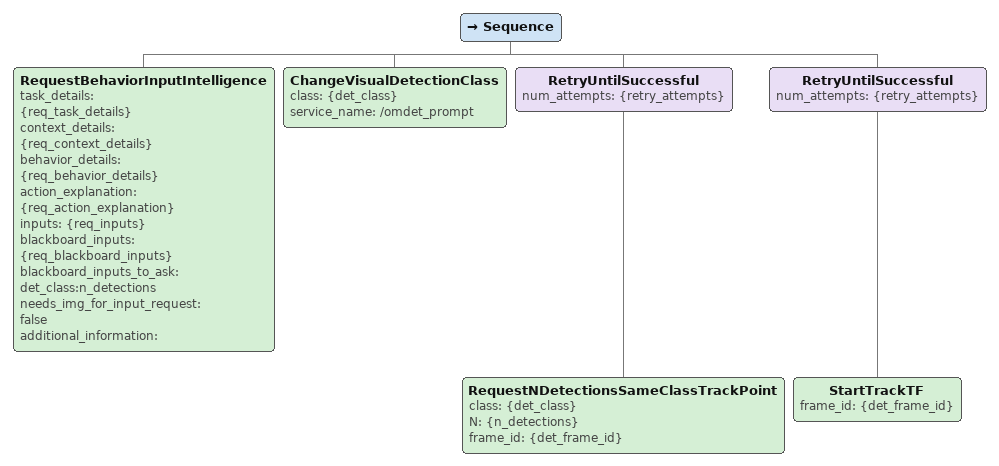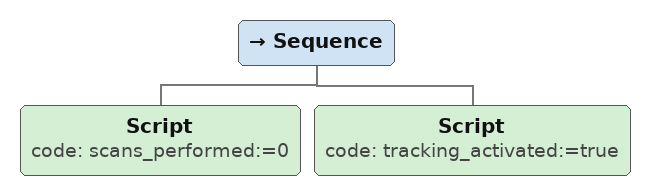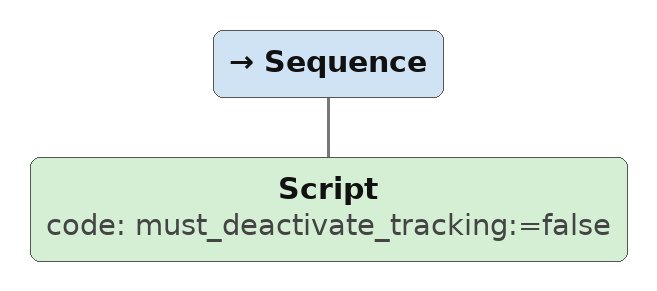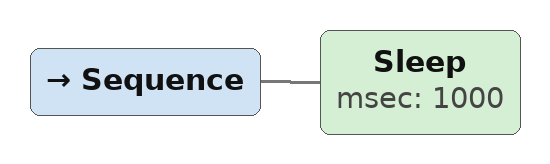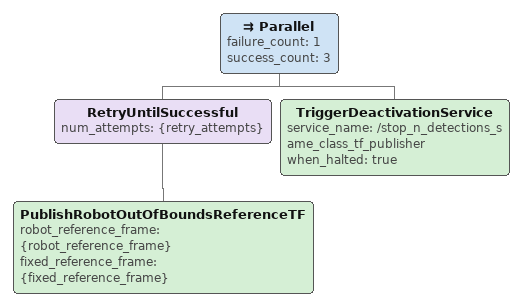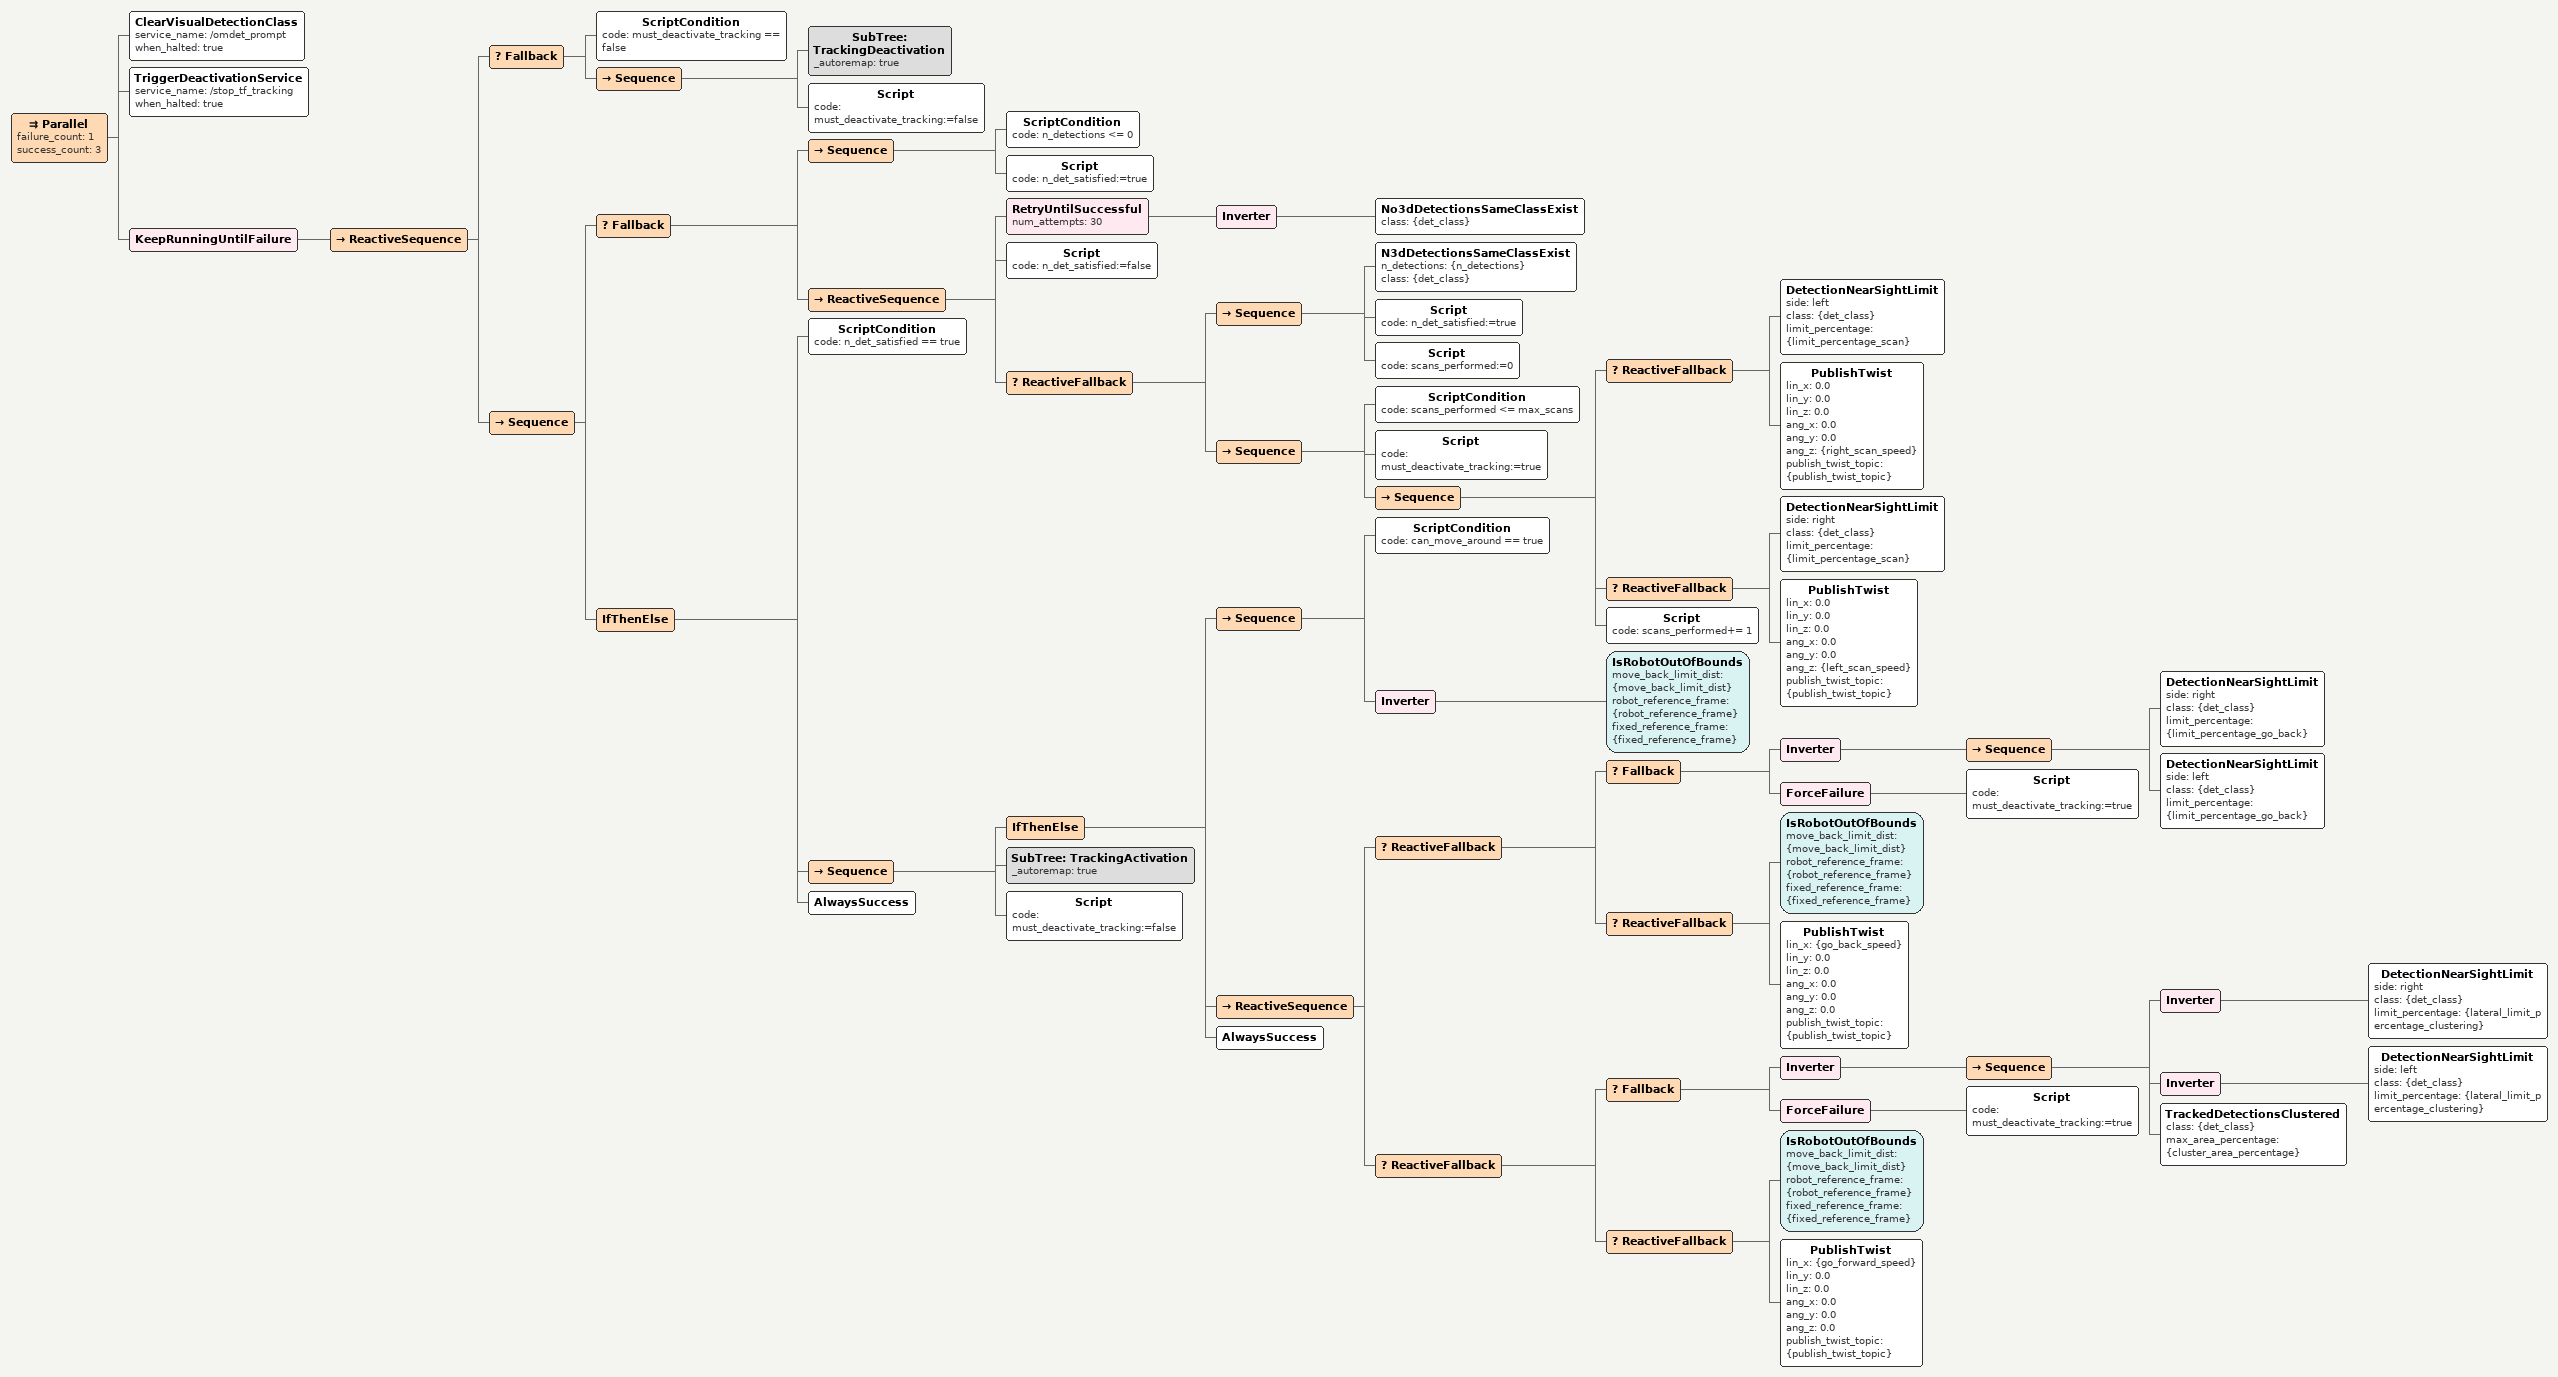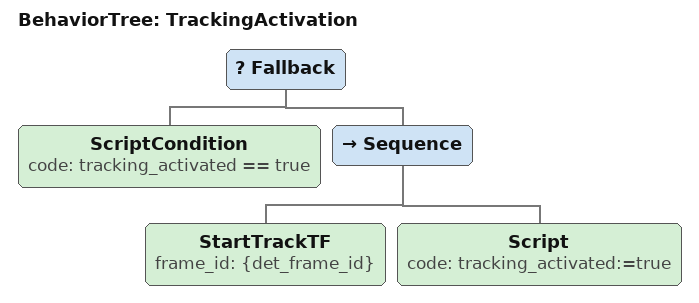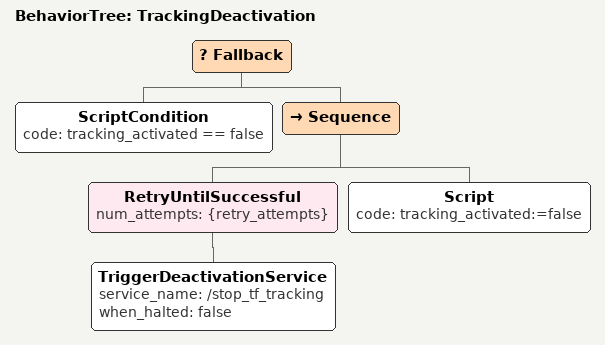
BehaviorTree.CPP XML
<Sequence>
  <RequestBehaviorInputIntelligence task_details="{req_task_details}" context_details="{req_context_details}" behavior_details="{req_behavior_details}" action_explanation="{req_action_explanation}" inputs="{req_inputs}" blackboard_inputs="{req_blackboard_inputs}" blackboard_inputs_to_ask="det_class:n_detections" needs_img_for_input_request="false" additional_information=""/>
  <ChangeVisualDetectionClass class="{det_class}" service_name="/omdet_prompt"/>
  <RetryUntilSuccessful num_attempts="{retry_attempts}">
    <RequestNDetectionsSameClassTrackPoint class="{det_class}" N="{n_detections}" frame_id="{det_frame_id}"/>
  </RetryUntilSuccessful>
  <RetryUntilSuccessful num_attempts="{retry_attempts}">
    <StartTrackTF frame_id="{det_frame_id}"/>
  </RetryUntilSuccessful>
</Sequence>

<Sequence>
  <Script code="scans_performed:=0"/>
  <Script code="tracking_activated:=true"/>
</Sequence>

<Sequence>
  <Script code="must_deactivate_tracking:=false"/>
</Sequence>

<Sequence>
  <Sleep msec="1000"/>
</Sequence>

<Parallel failure_count="1" success_count="3">
  <RetryUntilSuccessful num_attempts="{retry_attempts}">
    <PublishRobotOutOfBoundsReferenceTF robot_reference_frame="{robot_reference_frame}" fixed_reference_frame="{fixed_reference_frame}"/>
  </RetryUntilSuccessful>
  <TriggerDeactivationService service_name="/stop_n_detections_same_class_tf_publisher" when_halted="true"/>
</Parallel>

<Parallel failure_count="1" success_count="3">
  <ClearVisualDetectionClass service_name="/omdet_prompt" when_halted="true"/>
  <TriggerDeactivationService service_name="/stop_tf_tracking" when_halted="true"/>
  <KeepRunningUntilFailure>
    <ReactiveSequence>
      <Fallback>
        <ScriptCondition code="must_deactivate_tracking == false"/>
        <Sequence>
          <SubTree ID="TrackingDeactivation" _autoremap="true"/>
          <Script code="must_deactivate_tracking:=false"/>
        </Sequence>
      </Fallback>
      <Sequence>
        <Fallback>
          <Sequence>
            <ScriptCondition code="n_detections &lt;= 0"/>
            <Script code="n_det_satisfied:=true"/>
          </Sequence>
          <ReactiveSequence>
            <RetryUntilSuccessful num_attempts="30">
              <Inverter>
                <No3dDetectionsSameClassExist class="{det_class}"/>
              </Inverter>
            </RetryUntilSuccessful>
            <Script code="n_det_satisfied:=false"/>
            <ReactiveFallback>
              <Sequence>
                <N3dDetectionsSameClassExist n_detections="{n_detections}" class="{det_class}"/>
                <Script code="n_det_satisfied:=true"/>
                <Script code="scans_performed:=0"/>
              </Sequence>
              <Sequence>
                <ScriptCondition code="scans_performed &lt;= max_scans"/>
                <Script code="must_deactivate_tracking:=true"/>
                <Sequence>
                  <ReactiveFallback>
                    <DetectionNearSightLimit side="left" class="{det_class}" limit_percentage="{limit_percentage_scan}"/>
                    <PublishTwist lin_x="0.0" lin_y="0.0" lin_z="0.0" ang_x="0.0" ang_y="0.0" ang_z="{right_scan_speed}" publish_twist_topic="{publish_twist_topic}"/>
                  </ReactiveFallback>
                  <ReactiveFallback>
                    <DetectionNearSightLimit side="right" class="{det_class}" limit_percentage="{limit_percentage_scan}"/>
                    <PublishTwist lin_x="0.0" lin_y="0.0" lin_z="0.0" ang_x="0.0" ang_y="0.0" ang_z="{left_scan_speed}" publish_twist_topic="{publish_twist_topic}"/>
                  </ReactiveFallback>
                  <Script code="scans_performed+= 1"/>
                </Sequence>
              </Sequence>
            </ReactiveFallback>
          </ReactiveSequence>
        </Fallback>
        <IfThenElse>
          <ScriptCondition code="n_det_satisfied == true"/>
          <Sequence>
            <IfThenElse>
              <Sequence>
                <ScriptCondition code="can_move_around == true"/>
                <Inverter>
                  <IsRobotOutOfBounds move_back_limit_dist="{move_back_limit_dist}" robot_reference_frame="{robot_reference_frame}" fixed_reference_frame="{fixed_reference_frame}"/>
                </Inverter>
              </Sequence>
              <ReactiveSequence>
                <ReactiveFallback>
                  <Fallback>
                    <Inverter>
                      <Sequence>
                        <DetectionNearSightLimit side="right" class="{det_class}" limit_percentage="{limit_percentage_go_back}"/>
                        <DetectionNearSightLimit side="left" class="{det_class}" limit_percentage="{limit_percentage_go_back}"/>
                      </Sequence>
                    </Inverter>
                    <ForceFailure>
                      <Script code="must_deactivate_tracking:=true"/>
                    </ForceFailure>
                  </Fallback>
                  <ReactiveFallback>
                    <IsRobotOutOfBounds move_back_limit_dist="{move_back_limit_dist}" robot_reference_frame="{robot_reference_frame}" fixed_reference_frame="{fixed_reference_frame}"/>
                    <PublishTwist lin_x="{go_back_speed}" lin_y="0.0" lin_z="0.0" ang_x="0.0" ang_y="0.0" ang_z="0.0" publish_twist_topic="{publish_twist_topic}"/>
                  </ReactiveFallback>
                </ReactiveFallback>
                <ReactiveFallback>
                  <Fallback>
                    <Inverter>
                      <Sequence>
                        <Inverter>
                          <DetectionNearSightLimit side="right" class="{det_class}" limit_percentage="{lateral_limit_percentage_clustering}"/>
                        </Inverter>
                        <Inverter>
                          <DetectionNearSightLimit side="left" class="{det_class}" limit_percentage="{lateral_limit_percentage_clustering}"/>
                        </Inverter>
                        <TrackedDetectionsClustered class="{det_class}" max_area_percentage="{cluster_area_percentage}"/>
                      </Sequence>
                    </Inverter>
                    <ForceFailure>
                      <Script code="must_deactivate_tracking:=true"/>
                    </ForceFailure>
                  </Fallback>
                  <ReactiveFallback>
                    <IsRobotOutOfBounds move_back_limit_dist="{move_back_limit_dist}" robot_reference_frame="{robot_reference_frame}" fixed_reference_frame="{fixed_reference_frame}"/>
                    <PublishTwist lin_x="{go_forward_speed}" lin_y="0.0" lin_z="0.0" ang_x="0.0" ang_y="0.0" ang_z="0.0" publish_twist_topic="{publish_twist_topic}"/>
                  </ReactiveFallback>
                </ReactiveFallback>
              </ReactiveSequence>
              <AlwaysSuccess/>
            </IfThenElse>
            <SubTree ID="TrackingActivation" _autoremap="true"/>
            <Script code="must_deactivate_tracking:=false"/>
          </Sequence>
          <AlwaysSuccess/>
        </IfThenElse>
      </Sequence>
    </ReactiveSequence>
  </KeepRunningUntilFailure>
</Parallel>

<BehaviorTree ID="TrackingActivation">
  <Fallback>
    <ScriptCondition code="tracking_activated == true"/>
    <Sequence>
      <StartTrackTF frame_id="{det_frame_id}"/>
      <Script code="tracking_activated:=true"/>
    </Sequence>
  </Fallback>
</BehaviorTree>

<BehaviorTree ID="TrackingDeactivation">
  <Fallback>
    <ScriptCondition code="tracking_activated == false"/>
    <Sequence>
      <RetryUntilSuccessful num_attempts="{retry_attempts}">
        <TriggerDeactivationService service_name="/stop_tf_tracking" when_halted="false"/>
      </RetryUntilSuccessful>
      <Script code="tracking_activated:=false"/>
    </Sequence>
  </Fallback>
</BehaviorTree>
